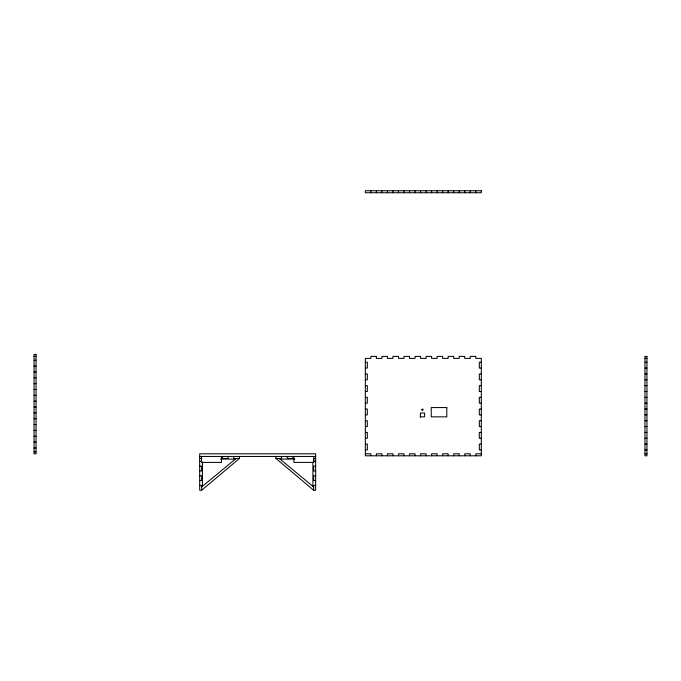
<?xml version="1.0" encoding="UTF-8"?>
<svg xmlns="http://www.w3.org/2000/svg" width="681" height="681" viewBox="0 0 681 681"><rect width="100%" height="100%" fill="white"/><g stroke="black" fill="none" stroke-linecap="round" stroke-linejoin="round"><path stroke-width="1.02" d="M275.899 456.457L275.899 458.441L313.669 490.243L315.652 490.243L315.652 453.801L199.695 453.801L199.695 490.243L201.687 490.243L239.457 458.441L239.457 456.457M201.687 486.932L236.145 458.441M34.05 356.401L36.042 356.401M644.958 358.393L646.95 358.393M34.05 360.258L36.042 360.258M365.348 362.249L367.331 362.249L367.331 368.098L365.348 368.098M481.305 362.249L479.313 362.249L479.313 368.098L481.305 368.098M644.958 362.249L646.95 362.249M34.05 366.106L36.042 366.106M644.958 368.098L646.95 368.098M34.05 371.954L36.042 371.954M365.348 373.946L367.331 373.946L367.331 379.785L365.348 379.785M481.305 373.946L479.313 373.946L479.313 379.785L481.305 379.785M644.958 373.946L646.95 373.946M34.05 377.802L36.042 377.802M644.958 379.785L646.95 379.785M34.05 383.65L36.042 383.65M365.348 385.633L367.331 385.633L367.331 391.481L365.348 391.481M481.305 385.633L479.313 385.633L479.313 391.481L481.305 391.481M644.958 385.633L646.95 385.633M34.05 389.489L36.042 389.489M644.958 391.481L646.95 391.481M34.05 395.338L36.042 395.338M365.348 397.329L367.331 397.329L367.331 403.178L365.348 403.178M481.305 397.329L479.313 397.329L479.313 403.178L481.305 403.178M644.958 397.329L646.95 397.329M34.05 401.186L36.042 401.186M644.958 403.178L646.95 403.178M34.05 407.034L36.042 407.034M365.348 409.017L367.331 409.017L367.331 414.865L365.348 414.865M481.305 409.017L479.313 409.017L479.313 414.865L481.305 414.865M644.958 409.017L646.95 409.017M34.05 412.882L36.042 412.882M644.958 414.865L646.95 414.865M420.458 416.84L424.603 416.84L424.603 413.026L420.458 413.026L420.339 417.325M34.05 418.721L36.042 418.721M365.348 420.713L367.331 420.713L367.331 426.561L365.348 426.561M481.305 420.713L479.313 420.713L479.313 426.561L481.305 426.561M644.958 420.713L646.95 420.713M34.05 424.569L36.042 424.569M644.958 426.561L646.95 426.561M34.05 430.418L36.042 430.418M365.348 432.409L367.331 432.409L367.331 438.249L365.348 438.249M481.305 432.409L479.313 432.409L479.313 438.249L481.305 438.249M644.958 432.409L646.95 432.409M34.05 436.266L36.042 436.266M644.958 438.249L646.95 438.249M34.05 442.114L36.042 442.114M365.348 444.097L367.331 444.097L367.331 449.945L365.348 449.945M481.305 444.097L479.313 444.097L479.313 449.945L481.305 449.945M644.958 444.097L646.95 444.097M34.05 447.953L36.042 447.953M644.958 449.945L646.95 449.945M34.05 451.818L36.042 451.818M365.348 453.801L370.873 453.801L370.873 455.793M481.305 453.801L475.781 453.801L475.781 455.793M644.958 453.801L646.95 453.801M199.695 456.457L315.652 456.457M199.695 458.441L201.687 458.441M239.457 458.441L233.779 458.441L233.779 456.457M275.899 458.441L281.576 458.441L281.576 456.457M315.652 458.441L313.669 458.441L313.669 461.284L315.652 461.284M220.508 459.079L235.379 459.079M279.976 459.079L294.847 459.079M199.695 461.284L201.687 461.284M199.695 466.11L201.687 466.11L201.687 470.937L199.695 470.937M315.652 466.11L313.669 466.11L313.669 470.937L315.652 470.937M199.695 475.764L201.687 475.764L201.687 480.59L199.695 480.59M315.652 475.764L313.669 475.764L313.669 480.59L315.652 480.59M199.695 485.417L201.687 485.417L201.687 490.243M315.652 485.417L313.669 485.417L313.669 490.243M279.21 458.441L313.669 486.932M475.781 190.757L475.781 192.74M470.256 190.757L470.256 192.74M470.256 455.793L470.256 453.801L464.74 453.801L464.74 455.793M464.74 190.757L464.74 192.74M459.215 190.757L459.215 192.74M459.215 455.793L459.215 453.801L453.691 453.801L453.691 455.793M453.691 190.757L453.691 192.74M448.175 190.757L448.175 192.74M448.175 455.793L448.175 453.801L442.65 453.801L442.65 455.793M442.65 190.757L442.65 192.74M437.125 190.757L437.125 192.74M437.125 455.793L437.125 453.801L431.609 453.801L431.609 455.793M431.609 190.757L431.609 192.74M426.085 190.757L426.085 192.74M426.085 455.793L426.085 453.801L420.56 453.801L420.56 455.793M420.56 190.757L420.56 192.74M415.044 190.757L415.044 192.74M415.044 455.793L415.044 453.801L409.519 453.801L409.519 455.793M409.519 190.757L409.519 192.74M403.995 190.757L403.995 192.74M403.995 455.793L403.995 453.801L398.479 453.801L398.479 455.793M398.479 190.757L398.479 192.74M392.954 190.757L392.954 192.74M392.954 455.793L392.954 453.801L387.438 453.801L387.438 455.793M387.438 190.757L387.438 192.74M381.913 190.757L381.913 192.74M381.913 455.793L381.913 453.801L376.389 453.801L376.389 455.793M376.389 190.757L376.389 192.74M370.873 190.757L370.873 192.74M313.779 456.457L313.779 462.416L293.903 462.416L293.903 456.457M312.902 462.22L312.902 486.302M292.932 456.457L292.932 458.441L287.254 458.441L287.254 456.457M228.092 456.457L228.092 458.441L222.415 458.441L222.415 456.457M221.453 456.457L221.453 462.416L201.576 462.416L201.576 456.457M202.453 462.22L202.453 486.302M421.735 409.502C422.748 412.669 424.195 407.272 421.735 409.502M481.305 190.757L365.348 190.757L365.348 192.74L481.305 192.74L481.305 190.757M36.042 354.418L34.05 354.418L34.05 453.801L36.042 453.801L36.042 354.418M376.389 356.401L370.873 356.401L370.873 358.393L365.348 358.393L365.348 455.793L481.305 455.793L481.305 358.393L475.781 358.393L475.781 356.401L470.256 356.401L470.256 358.393L464.74 358.393L464.74 356.401L459.215 356.401L459.215 358.393L453.691 358.393L453.691 356.401L448.175 356.401L448.175 358.393L442.65 358.393L442.65 356.401L437.125 356.401L437.125 358.393L431.609 358.393L431.609 356.401L426.085 356.401L426.085 358.393L420.56 358.393L420.56 356.401L415.044 356.401L415.044 358.393L409.519 358.393L409.519 356.401L403.995 356.401L403.995 358.393L398.479 358.393L398.479 356.401L392.954 356.401L392.954 358.393L387.438 358.393L387.438 356.401L381.913 356.401L381.913 358.393L376.389 358.393L376.389 356.401M646.95 356.401L644.958 356.401L644.958 455.793L646.95 455.793L646.95 356.401M446.796 407.561L431.226 407.561L431.226 416.84L446.796 416.84L446.796 407.561"/></g></svg>
